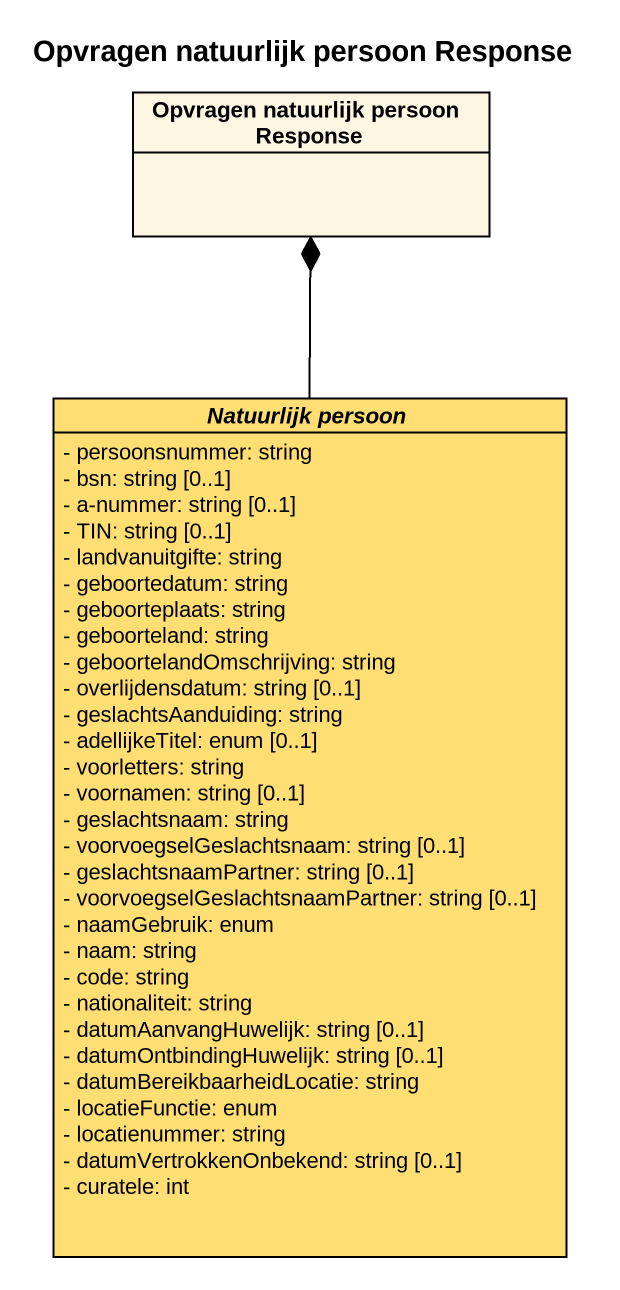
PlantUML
@startuml
title Opvragen natuurlijk persoon Response
hide circle
hide empty members
skinparam classAttributeIconSize 0
class "Opvragen natuurlijk persoon Response" as Opvragen_natuurlijk_persoon
abstract class "Natuurlijk persoon" as Natuurlijk_persoon #FFDE73 {
  - persoonsnummer: string
  - bsn: string [0..1]
  - a-nummer: string [0..1]
  - TIN: string [0..1]
  - landvanuitgifte: string
  - geboortedatum: string
  - geboorteplaats: string
  - geboorteland: string
  - geboortelandOmschrijving: string
  - overlijdensdatum: string [0..1]
  - geslachtsAanduiding: string
  - adellijkeTitel: enum [0..1]
  - voorletters: string
  - voornamen: string [0..1]
  - geslachtsnaam: string
  - voorvoegselGeslachtsnaam: string [0..1]
  - geslachtsnaamPartner: string [0..1]
  - voorvoegselGeslachtsnaamPartner: string [0..1]
  - naamGebruik: enum
  - naam: string
  - code: string
  - nationaliteit: string
  - datumAanvangHuwelijk: string [0..1]
  - datumOntbindingHuwelijk: string [0..1]
  - datumBereikbaarheidLocatie: string
  - locatieFunctie: enum
  - locatienummer: string
  - datumVertrokkenOnbekend: string [0..1]
  - curatele: int
}
Natuurlijk_persoon -up-* Opvragen_natuurlijk_persoon
@enduml
